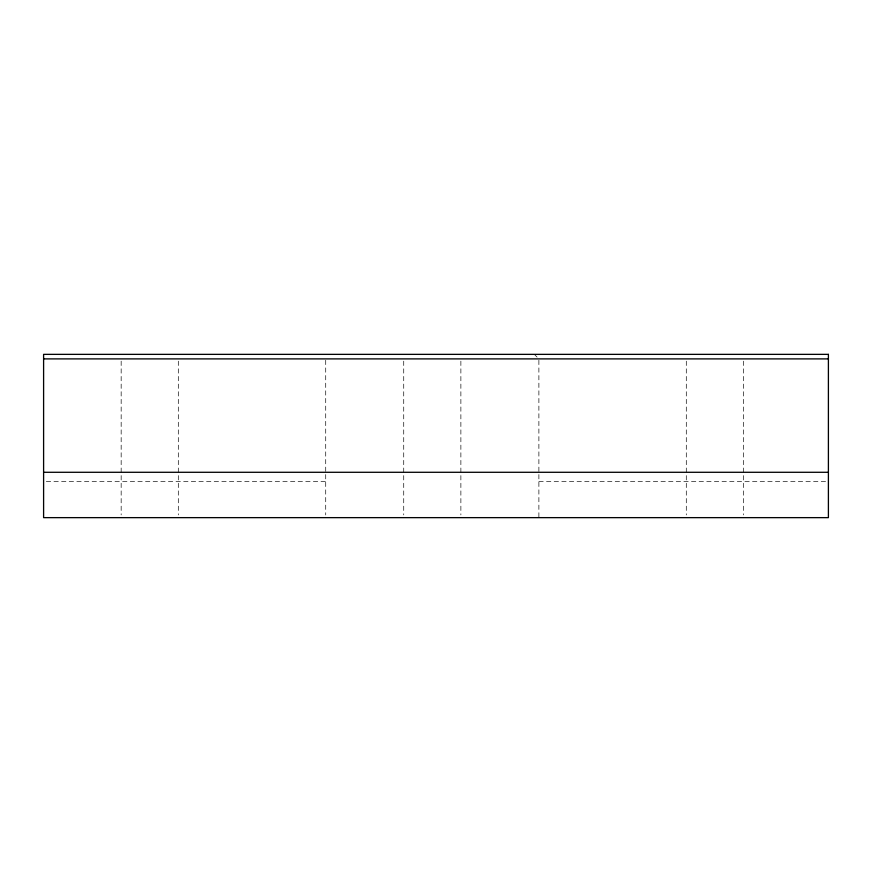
<?xml version="1.0" encoding="UTF-8"?>
<svg xmlns="http://www.w3.org/2000/svg" width="872" height="872" viewBox="0 0 872 872"><rect width="100%" height="100%" fill="white"/><g stroke="black" fill="none" stroke-linecap="round" stroke-linejoin="round"><path stroke-width="0.65" stroke-dasharray="4.36 3.27" d="M46.314 481.355L325.714 481.355M538.885 481.355L828.4 481.355M534.351 354.359L537.076 357.084M743.445 361.161L743.445 514.916M686.297 361.161L686.297 514.916M538.885 360.256L538.885 473.191M538.885 474.553L538.885 517.641M460.874 361.161L460.874 514.916M403.725 361.161L403.725 514.916M325.714 360.256L325.714 473.191M325.714 474.553L325.714 514.949M178.313 361.161L178.313 514.916M121.164 361.161L121.164 514.916"/><path stroke-width="1.31" d="M43.6 358.893L828.4 358.893M43.6 472.286L828.4 472.286M828.4 354.359L43.6 354.359L43.6 517.641L828.4 517.641L828.4 354.359"/></g></svg>
